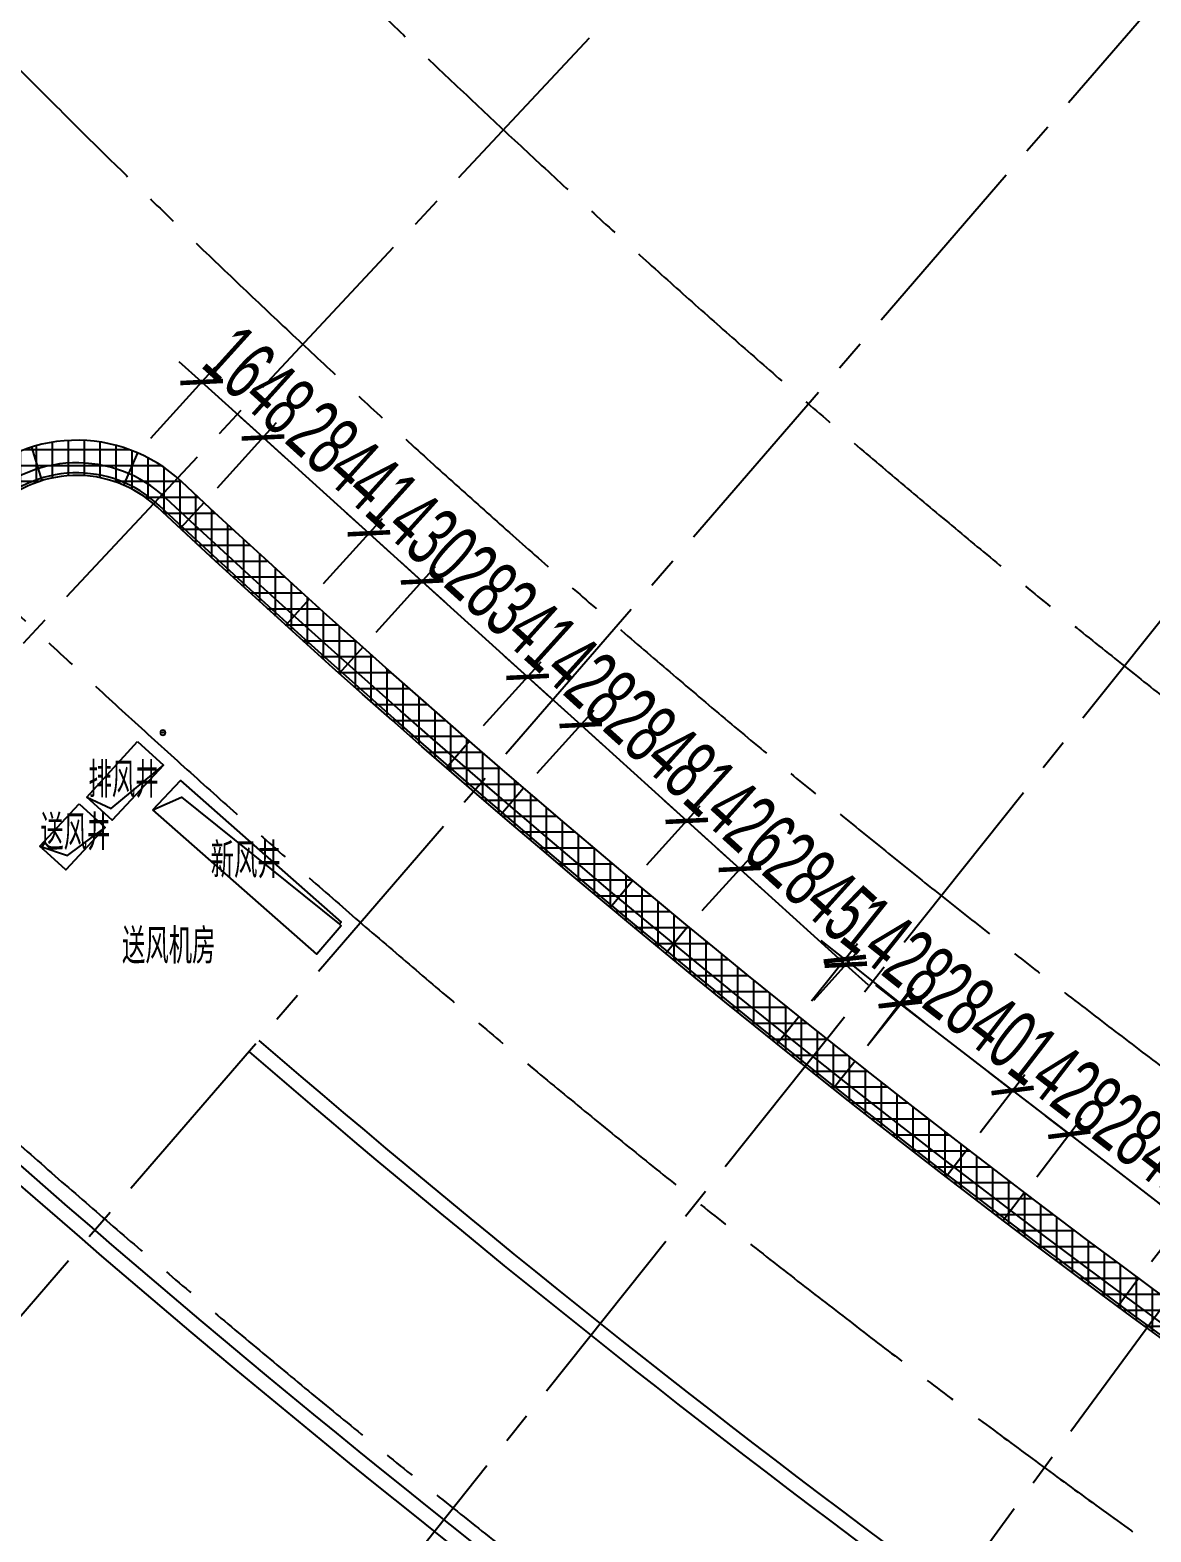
# Model space of a CAD drawing. Extents: x -668578 to 2331563, y -1202445 to 1620273.
# Drawn here: x 1288261 to 1310588, y 111001 to 140919 of the extents above; entities that cross this region are included whole.
import ezdxf

# ---------------------------------------------------------------- set-up
doc = ezdxf.new("R2010")
doc.units = 0
doc.linetypes.add('CENTER2', pattern=[28.575000000000003, 19.05, -3.175, 3.175, -3.175])
doc.linetypes.add('CONTINOUS', pattern=[0])
doc.layers.get('0').update_dxf_attribs({"color": 8})
doc.layers.get('Defpoints').update_dxf_attribs({"color": 8})
for name, color, linetype in [('#填充层', 8, 'Continuous'), ('#幕墙线-平面', 8, 'Continuous'), ('#标注', 8, 'Continuous'), ('#轴线', 8, 'CENTER2'), ('A-BEAM-PLAN-C', 8, 'Continuous'), ('A-DIMS-150', 8, 'Continuous'), ('A-ROOF-DRAN', 8, 'Continuous'), ('dim', 8, 'Continuous'), ('WALL', 8, 'Continuous'), ('外轮廓', 8, 'Continuous'), ('建-文字', 8, 'Continuous'), ('水-消防-消火栓-标识', 8, 'Continuous')]:
    doc.layers.add(name, color=color, linetype=linetype)
doc.styles.add('JHZX', font='jrs.shx', dxfattribs={"width": 0.6, "bigfont": 'jhz.shx'})
doc.styles.add('XD2008', font='xd-hzs.shx', dxfattribs={"width": 0.7, "bigfont": 'xd-hztxt.shx'})
doc.dimstyles.new('JZBZ-400', dxfattribs={"dimscale": 400, "dimtxt": 3, "dimasz": 1.5, "dimexe": 1, "dimexo": 1, "dimgap": 0.5, "dimtad": 1, "dimdec": 0, "dimdsep": 46, "dimtxsty": 'JHZX', "dimblk1": 'ARCHTICK', "dimblk2": 'ARCHTICK', "dimsah": 1, "dimcen": 0, "dimclrd": 1, "dimclre": 1, "dimclrt": 2, "dimazin": 2, "dimtfac": 1, "dimtdec": 0, "dimtix": 1, "dimtmove": 0, "dimatfit": 3, "dimfxl": 0, "dimtolj": 1, "dimlwd": -1, "dimlwe": -1, "dimarcsym": 0})

# ---------------------------------------------------------------- blocks, each defined once
blk = doc.blocks.new('_ARCHTICK')
at = {"color": 0, "linetype": 'ByBlock', "const_width": 0.15}
blk.add_lwpolyline([(-0.5, -0.5), (0.5, 0.5)], dxfattribs=at)
blk = doc.blocks.new('*D2918')
at = {"layer": '#标注', "ltscale": 300, "transparency": 16777216}
for p, q in [((52517.44000796566, 44290.05046599925), (60086.3965880055, 50671.34314769605)), ((174425.4857381964, -21557.413640005), (175612.1593012065, -11728.79187218522))]:
    blk.add_line(p, q, dxfattribs=at)
blk.add_arc((197092.148216231, 166179.179792065), 179599.9896916214, 220.1338192809486, 263.1156299250185, dxfattribs=at)
at = {"layer": 'Defpoints', "color": 0, "ltscale": 300, "transparency": 16777216}
for p in [(197092.148216231, 166179.179792065), (52211.62358048931, 44032.22045865798), (92698.63031371537, 20034.90273282577), (174377.5393316101, -21954.52967102801)]:
    blk.add_point(p, dxfattribs=at)
at = {"layer": '#标注', "ltscale": 300, "transparency": 16777216, "xscale": 600, "yscale": 600, "zscale": 600}
for p, rotation in [((59780.58016052921, 50413.51314035473), 130.1338192809486), ((175564.2128946202, -12125.90790320823), 353.1156299250185)]:
    blk.add_blockref('_ARCHTICK', p, dxfattribs=dict(at, rotation=rotation))
at = {"layer": '#标注', "ltscale": 300, "transparency": 16777216, "insert": (112118.423318551, 8861.341036451122), "char_height": 1200, "attachment_point": 5, "rotation": 331.6247246029836, "style": 'JHZX'}
blk.add_mtext('\\A1;42.98°', dxfattribs=at)
blk = doc.blocks.new('*D2939')
at = {"layer": '#标注', "ltscale": 300, "transparency": 16777216}
for p, q in [((-1772.791618300945, -1481.365197545436), (-9341.748198340536, -7862.657879242006)), ((165913.7732030131, -92055.65823940704), (164727.0996400029, -101884.2800072265))]:
    blk.add_line(p, q, dxfattribs=at)
blk.add_arc((197092.1482162317, 166179.1797920645), 269610.2124900237, 220.1338192809485, 263.1156299250187, dxfattribs=at)
at = {"layer": 'Defpoints', "color": 0, "ltscale": 300, "transparency": 16777216}
for p in [(197092.1482162317, 166179.1797920645), (-1466.975190824596, -1223.535190204158), (40379.67516651106, -53208.30268940322), (165961.7196095993, -91658.54220838404)]:
    blk.add_point(p, dxfattribs=at)
at = {"layer": '#标注', "ltscale": 300, "transparency": 16777216, "xscale": 600, "yscale": 600, "zscale": 600}
for p, rotation in [((-9035.931770864163, -7604.827871900749), 130.1338192809485), ((164775.0460465892, -101487.1639762035), 353.1156299250187)]:
    blk.add_blockref('_ARCHTICK', p, dxfattribs=dict(at, rotation=rotation))
at = {"layer": '#标注', "ltscale": 300, "transparency": 16777216, "insert": (69341.55334645722, -70334.48968467087), "char_height": 1200, "attachment_point": 5, "rotation": 331.6247246029835, "style": 'JHZX'}
blk.add_mtext('\\A1;42.98°', dxfattribs=at)
blk = doc.blocks.new('立管-R75-1')
at = {"linetype": 'Continuous'}
blk.add_circle((0, 0), 75, dxfattribs=at)
blk.add_point((0, 0), dxfattribs=at)
blk = doc.blocks.new('*D3353')
at = {"layer": '#标注', "ltscale": 300, "transparency": 16777216}
for p, q in [((57298.53968718443, -6205.041373676937), (58210.62819534878, -5061.185440808822)), ((57961.25001709124, -5373.9321821331), (57492.12990510483, -4999.864914746799)), ((57961.25001709124, -5373.9321821331), (59077.61359072996, -6264.098816926056)), ((58414.90326082315, -7095.208008469894), (59326.9917689875, -5951.352075601779)), ((59077.61359072996, -6264.098816926056), (59546.73370271637, -6638.166084312357))]:
    blk.add_line(p, q, dxfattribs=at)
at = {"layer": 'Defpoints', "color": 0, "ltscale": 300, "transparency": 16777216}
for p in [(59077.61359072996, -6264.098816926056), (57049.16150892689, -6517.788115001214), (58165.52508256561, -7407.954749794171)]:
    blk.add_point(p, dxfattribs=at)
at = {"layer": '#标注', "ltscale": 300, "transparency": 16777216, "xscale": 600, "yscale": 600, "zscale": 600}
for p, rotation in [((57961.25001709124, -5373.9321821331), 321.4318219582293), ((59077.61359072996, -6264.098816926056), 141.4318219582293)]:
    blk.add_blockref('_ARCHTICK', p, dxfattribs=dict(at, rotation=rotation))
at = {"layer": '#标注', "ltscale": 300, "transparency": 16777216, "insert": (59018.18816042566, -5193.522016881023), "char_height": 1200, "attachment_point": 5, "rotation": 321.4318219582293, "style": 'JHZX'}
blk.add_mtext('\\A1;1428', dxfattribs=at)
blk = doc.blocks.new('*D3354')
at = {"layer": '#标注', "ltscale": 300, "transparency": 16777216}
for p, q in [((58409.65826290111, -7091.096752799811), (59297.12200949933, -5939.266490457856)), ((59052.98882916382, -6256.124487452209), (58577.7018336723, -5889.924716948957)), ((59052.98882916382, -6256.124487452209), (61302.63320020468, -7989.433541147489)), ((60659.30263394197, -8824.405806495091), (61546.76638054019, -7672.575544153136)), ((61302.63320020468, -7989.433541147489), (61777.92019569622, -8355.633311650741))]:
    blk.add_line(p, q, dxfattribs=at)
at = {"layer": 'Defpoints', "color": 0, "ltscale": 300, "transparency": 16777216}
for p in [(58165.5250825656, -7407.954749794164), (61302.63320020468, -7989.433541147489), (60415.16945360647, -9141.263803489444)]:
    blk.add_point(p, dxfattribs=at)
at = {"layer": '#标注', "ltscale": 300, "transparency": 16777216, "xscale": 600, "yscale": 600, "zscale": 600}
for p, rotation in [((59052.98882916382, -6256.124487452209), 322.3864186269704), ((61302.63320020468, -7989.433541147489), 142.3864186269704)]:
    blk.add_blockref('_ARCHTICK', p, dxfattribs=dict(at, rotation=rotation))
at = {"layer": '#标注', "ltscale": 300, "transparency": 16777216, "insert": (60666.07737535526, -6489.063020311143), "char_height": 1200, "attachment_point": 5, "rotation": 322.38641862697034, "style": 'JHZX'}
blk.add_mtext('\\A1;2840', dxfattribs=at)
blk = doc.blocks.new('*D3355')
at = {"layer": '#标注', "ltscale": 300, "transparency": 16777216}
for p, q in [((60659.30263395939, -8824.405806508501), (61546.76638066879, -7672.575544153049)), ((61302.63320031589, -7989.433541134), (60827.34620484446, -7623.233770604653)), ((61302.63320031589, -7989.433541134), (62433.66318899582, -8860.871064699277)), ((61782.01415214343, -9706.63978918457), (62677.79636934871, -8544.013067718326)), ((62433.66318899582, -8860.871064699277), (62908.95018446723, -9227.070835228624))]:
    blk.add_line(p, q, dxfattribs=at)
at = {"layer": 'Defpoints', "color": 0, "ltscale": 300, "transparency": 16777216}
for p in [(62433.66318899582, -8860.871064699277), (60415.16945360649, -9141.263803489452), (61537.88097179054, -10023.49778616552)]:
    blk.add_point(p, dxfattribs=at)
at = {"layer": '#标注', "ltscale": 300, "transparency": 16777216, "xscale": 600, "yscale": 600, "zscale": 600}
for p, rotation in [((61302.63320031589, -7989.433541134), 322.3864186238245), ((62433.66318899582, -8860.871064699277), 142.3864186238245)]:
    blk.add_blockref('_ARCHTICK', p, dxfattribs=dict(at, rotation=rotation))
at = {"layer": '#标注', "ltscale": 300, "transparency": 16777216, "insert": (62356.41455536164, -7791.436308954741), "char_height": 1200, "attachment_point": 5, "rotation": 322.3864186238245, "style": 'JHZX'}
blk.add_mtext('\\A1;1428', dxfattribs=at)
blk = doc.blocks.new('*D3356')
at = {"layer": '#标注', "ltscale": 300, "transparency": 16777216}
for p, q in [((61782.01415214343, -9706.63978918457), (62677.796369444, -8544.013067594657)), ((62433.6631890911, -8860.871064575604), (61958.37619361968, -8494.671294046257)), ((62433.6631890911, -8860.871064575604), (64687.13884355101, -10597.13205092592)), ((64069.76681967317, -11398.41298535375), (64931.2720239039, -10280.27405394497)), ((64687.13884355101, -10597.13205092592), (65162.42583902243, -10963.33182145527))]:
    blk.add_line(p, q, dxfattribs=at)
at = {"layer": 'Defpoints', "color": 0, "ltscale": 300, "transparency": 16777216}
for p in [(61537.88097179054, -10023.49778616552), (64687.13884355101, -10597.13205092592), (63825.63363932027, -11715.2709823347)]:
    blk.add_point(p, dxfattribs=at)
at = {"layer": '#标注', "ltscale": 300, "transparency": 16777216, "xscale": 600, "yscale": 600, "zscale": 600}
for p, rotation in [((62433.6631890911, -8860.871064575604), 322.3864186238245), ((64687.13884355101, -10597.13205092592), 142.3864186238245)]:
    blk.add_blockref('_ARCHTICK', p, dxfattribs=dict(at, rotation=rotation))
at = {"layer": '#标注', "ltscale": 300, "transparency": 16777216, "insert": (64048.66737702685, -9095.285563788864), "char_height": 1200, "attachment_point": 5, "rotation": 322.3864186238245, "style": 'JHZX'}
blk.add_mtext('\\A1;2845', dxfattribs=at)
blk = doc.blocks.new('*D3357')
at = {"layer": '#标注', "ltscale": 300, "transparency": 16777216}
for p, q in [((64069.76681967317, -11398.41298535375), (64931.27202395171, -10280.27405388293)), ((64687.13884359881, -10597.13205086388), (64211.85184812739, -10230.93228033453)), ((64687.13884359881, -10597.13205086388), (65818.1685954706, -11468.56939197291)), ((65209.4780946414, -12258.58266503674), (66062.30177582351, -11151.71139499195)), ((65818.1685954706, -11468.56939197291), (66293.45559094203, -11834.76916250226))]:
    blk.add_line(p, q, dxfattribs=at)
at = {"layer": 'Defpoints', "color": 0, "ltscale": 300, "transparency": 16777216}
for p in [(65818.1685954706, -11468.56939197291), (63825.63363932027, -11715.2709823347), (64965.34491428849, -12575.44066201769)]:
    blk.add_point(p, dxfattribs=at)
at = {"layer": '#标注', "ltscale": 300, "transparency": 16777216, "xscale": 600, "yscale": 600, "zscale": 600}
for p, rotation in [((64687.13884359881, -10597.13205086388), 322.3864186238245), ((65818.1685954706, -11468.56939197291), 142.3864186238245)]:
    blk.add_blockref('_ARCHTICK', p, dxfattribs=dict(at, rotation=rotation))
at = {"layer": '#标注', "ltscale": 300, "transparency": 16777216, "insert": (65740.92008024051, -10399.13472745649), "char_height": 1200, "attachment_point": 5, "rotation": 322.3864186238245, "style": 'JHZX'}
blk.add_mtext('\\A1;1428', dxfattribs=at)
blk = doc.blocks.new('*D3381')
at = {"layer": '#标注', "ltscale": 300, "transparency": 16777216}
for p, q in [((46371.7635385763, 5017.78286854058), (45926.83233220236, 5420.32009861332)), ((45465.62948855988, 4016.217582424168), (46640.12169195812, 5314.403672789875)), ((46371.7635385763, 5017.78286854058), (48480.94170331918, 3109.571612502172)), ((47574.80765330276, 2108.006326385759), (48749.29985670101, 3406.192416751466)), ((48480.94170331918, 3109.571612502172), (48925.87290969312, 2707.034382429436))]:
    blk.add_line(p, q, dxfattribs=at)
at = {"layer": 'Defpoints', "color": 0, "ltscale": 300, "transparency": 16777216}
for p in [(45197.27133517805, 3719.596778174873), (48480.94170331918, 3109.571612502172), (47306.44949992093, 1811.385522136465)]:
    blk.add_point(p, dxfattribs=at)
at = {"layer": '#标注', "ltscale": 300, "transparency": 16777216, "xscale": 600, "yscale": 600, "zscale": 600}
for p, rotation in [((46371.7635385763, 5017.78286854058), 317.8637914094165), ((48480.94170331918, 3109.571612502172), 137.8637914094165)]:
    blk.add_blockref('_ARCHTICK', p, dxfattribs=dict(at, rotation=rotation))
at = {"layer": '#标注', "ltscale": 300, "transparency": 16777216, "insert": (47963.06892771139, 4656.918849019956), "char_height": 1200, "attachment_point": 5, "rotation": 317.8637914094165, "style": 'JHZX'}
blk.add_mtext('\\A1;2844', dxfattribs=at)
blk = doc.blocks.new('*D3382')
at = {"layer": '#标注', "ltscale": 300, "transparency": 16777216}
for p, q in [((47574.80765329988, 2108.006326388364), (48749.29985667612, 3406.192416755111)), ((48480.94170329718, 3109.571612503209), (48036.01049691932, 3512.108842571619)), ((48480.94170329718, 3109.571612503209), (49541.209857302, 2150.328026697272)), ((48625.46541482804, 1138.140211288228), (49809.56801068095, 2446.948830949175)), ((49541.209857302, 2150.328026697272), (49986.14106367985, 1747.790796628859))]:
    blk.add_line(p, q, dxfattribs=at)
at = {"layer": 'Defpoints', "color": 0, "ltscale": 300, "transparency": 16777216}
for p in [(49541.209857302, 2150.328026697272), (47306.44949992094, 1811.385522136465), (48357.1072614491, 841.519407036325)]:
    blk.add_point(p, dxfattribs=at)
at = {"layer": '#标注', "ltscale": 300, "transparency": 16777216, "xscale": 600, "yscale": 600, "zscale": 600}
for p, rotation in [((48480.94170329718, 3109.571612503209), 317.8637914099735), ((49541.209857302, 2150.328026697272), 137.8637914099735)]:
    blk.add_blockref('_ARCHTICK', p, dxfattribs=dict(at, rotation=rotation))
at = {"layer": '#标注', "ltscale": 300, "transparency": 16777216, "insert": (49547.79208705747, 3223.191428104044), "char_height": 1200, "attachment_point": 5, "rotation": 317.86379140997354, "style": 'JHZX'}
blk.add_mtext('\\A1;1430', dxfattribs=at)
blk = doc.blocks.new('*D3383')
at = {"layer": '#标注', "ltscale": 300, "transparency": 16777216}
for p, q in [((48625.46541482804, 1138.140211288228), (49809.56801066229, 2446.948830928548)), ((49541.20985728334, 2150.328026676645), (49096.27865090549, 2552.865256745055)), ((49541.20985728334, 2150.328026676645), (51642.69533250238, 249.0764846454986)), ((50764.40712538071, -721.7103205294516), (51911.05348588133, 545.6972888974014)), ((51642.69533250238, 249.0764846454986), (52087.62653888023, -153.4607454229154))]:
    blk.add_line(p, q, dxfattribs=at)
at = {"layer": 'Defpoints', "color": 0, "ltscale": 300, "transparency": 16777216}
for p in [(48357.1072614491, 841.519407036325), (51642.69533250238, 249.0764846454986), (50496.04897200176, -1018.331124781354)]:
    blk.add_point(p, dxfattribs=at)
at = {"layer": '#标注', "ltscale": 300, "transparency": 16777216, "xscale": 600, "yscale": 600, "zscale": 600}
for p, rotation in [((49541.20985728334, 2150.328026676645), 317.8637914099735), ((51642.69533250238, 249.0764846454986), 137.8637914099735)]:
    blk.add_blockref('_ARCHTICK', p, dxfattribs=dict(at, rotation=rotation))
at = {"layer": '#标注', "ltscale": 300, "transparency": 16777216, "insert": (51128.66890165074, 1792.943864164878), "char_height": 1200, "attachment_point": 5, "rotation": 317.86379140997354, "style": 'JHZX'}
blk.add_mtext('\\A1;2834', dxfattribs=at)
blk = doc.blocks.new('*D3384')
at = {"layer": '#标注', "ltscale": 300, "transparency": 16777216}
for p, q in [((51642.69533249302, 249.0764846351558), (51197.76412611517, 651.6137147035661)), ((50764.40712538071, -721.7103205294516), (51911.05348587196, 545.6972888870587)), ((51642.69533249302, 249.0764846351558), (52701.50158751318, -708.8444949802179)), ((51832.12838453671, -1669.777395341149), (52969.85974089212, -412.223690728315)), ((52701.50158751318, -708.8444949802179), (53146.43279389103, -1111.381725048628))]:
    blk.add_line(p, q, dxfattribs=at)
at = {"layer": 'Defpoints', "color": 0, "ltscale": 300, "transparency": 16777216}
for p in [(52701.50158751318, -708.8444949802179), (50496.04897200176, -1018.331124781354), (51563.77023115777, -1966.398199593052)]:
    blk.add_point(p, dxfattribs=at)
at = {"layer": '#标注', "ltscale": 300, "transparency": 16777216, "xscale": 600, "yscale": 600, "zscale": 600}
for p, rotation in [((51642.69533249302, 249.0764846351558), 317.8637914099735), ((52701.50158751318, -708.8444949802179), 137.8637914099735)]:
    blk.add_blockref('_ARCHTICK', p, dxfattribs=dict(at, rotation=rotation))
at = {"layer": '#标注', "ltscale": 300, "transparency": 16777216, "insert": (52708.81476676099, 363.3576033312711), "char_height": 1200, "attachment_point": 5, "rotation": 317.86379140997354, "style": 'JHZX'}
blk.add_mtext('\\A1;1428', dxfattribs=at)
blk = doc.blocks.new('*D3385')
at = {"layer": '#标注', "ltscale": 300, "transparency": 16777216}
for p, q in [((51832.12838453671, -1669.777395341149), (52969.85974087333, -412.2236907490842)), ((52701.50158749439, -708.8444950009834), (52256.57038111654, -306.3072649325695)), ((52701.50158749439, -708.8444950009834), (54813.30113222486, -2619.427360419548)), ((54019.35726968863, -3496.986935454403), (55081.6592856038, -2322.806556167649)), ((54813.30113222486, -2619.427360419548), (55258.23233860272, -3021.964590487958))]:
    blk.add_line(p, q, dxfattribs=at)
at = {"layer": 'Defpoints', "color": 0, "ltscale": 300, "transparency": 16777216}
for p in [(51563.77023115777, -1966.398199593052), (54813.30113222486, -2619.427360419548), (53750.99911630969, -3793.607739706302)]:
    blk.add_point(p, dxfattribs=at)
at = {"layer": '#标注', "ltscale": 300, "transparency": 16777216, "xscale": 600, "yscale": 600, "zscale": 600}
for p, rotation in [((52701.50158749439, -708.8444950009834), 317.8637914099735), ((54813.30113222486, -2619.427360419548), 137.8637914099735)]:
    blk.add_blockref('_ARCHTICK', p, dxfattribs=dict(at, rotation=rotation))
at = {"layer": '#标注', "ltscale": 300, "transparency": 16777216, "insert": (54294.11766661752, -1070.894319206465), "char_height": 1200, "attachment_point": 5, "rotation": 317.86379140997354, "style": 'JHZX'}
blk.add_mtext('\\A1;2848', dxfattribs=at)
blk = doc.blocks.new('*D3386')
at = {"layer": '#标注', "ltscale": 300, "transparency": 16777216}
for p, q in [((54019.35726968863, -3496.986935454403), (55081.6592855943, -2322.806556178151)), ((54813.30113221536, -2619.427360430054), (54368.36992583751, -2216.890130361644)), ((54813.30113221536, -2619.427360430054), (55870.88434856859, -3576.241835061744)), ((55121.03754981805, -4405.060179913835), (56139.24250194753, -3279.621030809842)), ((55870.88434856859, -3576.241835061744), (56315.81555494644, -3978.779065130158))]:
    blk.add_line(p, q, dxfattribs=at)
at = {"layer": 'Defpoints', "color": 0, "ltscale": 300, "transparency": 16777216}
for p in [(55870.88434856859, -3576.241835061744), (53750.99911630969, -3793.607739706302), (54852.67939643911, -4701.680984165738)]:
    blk.add_point(p, dxfattribs=at)
at = {"layer": '#标注', "ltscale": 300, "transparency": 16777216, "xscale": 600, "yscale": 600, "zscale": 600}
for p, rotation in [((54813.30113221536, -2619.427360430054), 317.8637914099735), ((55870.88434856859, -3576.241835061744), 137.8637914099735)]:
    blk.add_blockref('_ARCHTICK', p, dxfattribs=dict(at, rotation=rotation))
at = {"layer": '#标注', "ltscale": 300, "transparency": 16777216, "insert": (55878.80904714986, -2504.592989242097), "char_height": 1200, "attachment_point": 5, "rotation": 317.86379140997354, "style": 'JHZX'}
blk.add_mtext('\\A1;1426', dxfattribs=at)
blk = doc.blocks.new('*D3387')
at = {"layer": '#标注', "ltscale": 300, "transparency": 16777216}
for p, q in [((55121.03754981805, -4405.060179913835), (56139.24250192905, -3279.621030830265)), ((55870.88434855011, -3576.241835082164), (55425.95314217226, -3173.704605013754)), ((55870.88434855011, -3576.241835082164), (57980.41129200775, -5484.768637432324)), ((57343.72043893312, -6188.513802320795), (58248.7694453867, -5188.147833180425)), ((57980.41129200775, -5484.768637432324), (58425.3424983856, -5887.305867500734))]:
    blk.add_line(p, q, dxfattribs=at)
at = {"layer": 'Defpoints', "color": 0, "ltscale": 300, "transparency": 16777216}
for p in [(54852.67939643911, -4701.680984165738), (57980.41129200775, -5484.768637432324), (57075.36228555418, -6485.134606572698)]:
    blk.add_point(p, dxfattribs=at)
at = {"layer": '#标注', "ltscale": 300, "transparency": 16777216, "xscale": 600, "yscale": 600, "zscale": 600}
for p, rotation in [((55870.88434855011, -3576.241835082164), 317.8637914099735), ((57980.41129200775, -5484.768637432324), 137.8637914099735)]:
    blk.add_blockref('_ARCHTICK', p, dxfattribs=dict(at, rotation=rotation))
at = {"layer": '#标注', "ltscale": 300, "transparency": 16777216, "insert": (57462.36412703681, -3937.263627753444), "char_height": 1200, "attachment_point": 5, "rotation": 317.86379140997354, "style": 'JHZX'}
blk.add_mtext('\\A1;2845', dxfattribs=at)
blk = doc.blocks.new('*D3327')
at = {"layer": '#标注', "ltscale": 300, "transparency": 16777216}
for p, q in [((44140.26114525727, 5007.142901686417), (45418.3133235987, 6419.795583344341)), ((45149.95517021976, 6123.174779092438), (44705.02396384191, 6525.712009160849)), ((46371.76353857431, 5017.782868563754), (45149.95517021976, 6123.174779092438)), ((45465.629488557, 4016.21758242678), (46640.12169195325, 5314.403672815657)), ((46371.76353857431, 5017.782868563754), (46816.69474495217, 4615.245638495344))]:
    blk.add_line(p, q, dxfattribs=at)
at = {"layer": 'Defpoints', "color": 0, "ltscale": 300, "transparency": 16777216}
for p in [(45149.95517021976, 6123.174779092438), (43871.90299187833, 4710.522097434514), (45197.27133517805, 3719.596778174877)]:
    blk.add_point(p, dxfattribs=at)
at = {"layer": '#标注', "ltscale": 300, "transparency": 16777216, "xscale": 600, "yscale": 600, "zscale": 600}
for p, rotation in [((45149.95517021976, 6123.174779092438), 317.8637914099735), ((46371.76353857431, 5017.782868563754), 137.8637914099735)]:
    blk.add_blockref('_ARCHTICK', p, dxfattribs=dict(at, rotation=rotation))
at = {"layer": '#标注', "ltscale": 300, "transparency": 16777216, "insert": (46297.57566115492, 6163.720432331902), "char_height": 1200, "attachment_point": 5, "rotation": 317.86379140997354, "style": 'JHZX'}
blk.add_mtext('\\A1;1648', dxfattribs=at)
blk = doc.blocks.new('DSGDFG')
at = {"layer": '#标注', "ltscale": 300}
blk.add_arc((197092.151355247, 166179.1920613433), 257800.0000000007, 220.1360728823768, 263.1156295571803, dxfattribs=at)
at = {"layer": '#轴线', "ltscale": 200}
for p, q in [((19724.38659046893, -23495.59565270622), (67661.09722471028, 27767.29868993422)), ((73225.44183079689, 22766.19309826035), (27342.7495747616, -30356.82997879386)), ((35227.40580910095, -36910.91378040868), (78982.85944990837, 17988.62162712382)), ((43365.92920727399, -43147.46462461073), (84924.37316075922, 13442.03373072462))]:
    blk.add_line(p, q, dxfattribs=at)
for radius in [206950.0000000004, 212800.0000000004, 220600.0000000004, 228400.0000000004, 236200.0000000004, 244000.0000000004, 251800.0000000004, 257800.0000000004]:
    blk.add_arc((197092.1513552468, 166179.1920613431), radius, 218.4388923744016, 265.1405841852512, dxfattribs=at)
at = {"layer": '#标注', "ltscale": 300}
for base, center, p1, p2, picture, middle in [((40379.67516651106, -53208.30268940322), (197092.1482162317, 166179.1797920645), (-1466.975190824596, -1223.535190204158), (165961.7196095993, -91658.54220838402), '*D2939', (69341.55334645722, -70334.48968467087)), ((92698.63031371537, 20034.90273282577), (197092.148216231, 166179.179792065), (52211.62358048931, 44032.22045865798), (174377.5393316101, -21954.52967102802), '*D2918', (112118.423318551, 8861.341036451122))]:
    dim = blk.add_angular_dim_3p(base=base, center=center, p1=p1, p2=p2, dimstyle='JZBZ-400', override={"dimclrd": 256, "dimclre": 256, "dimclrt": 256}, dxfattribs=at)
    dim.commit()
    dim.dimension.update_dxf_attribs({"geometry": picture, "text_midpoint": middle})
blk = doc.blocks.new('YD')
at = {"layer": '#填充层', "ltscale": 5}
h = blk.add_hatch(dxfattribs=at)
h.set_pattern_fill('ANTOTI', color=256, scale=200, angle=45)
h.set_pattern_definition([(90, (-1246529.603847814, -127785.1802290026), (-317.5, 0), []), (180, (-1246529.603847814, -127785.1802290026), (0, -317.5), [])])
edge = h.paths.add_edge_path(flags=16)
edge.add_line((40946.61178736039, 3516.753132369908), (14650.6208875638, -24603.83725053715))
edge.add_arc((16378.78789034067, -26208.63881676878), 2358.378522728337, 137.1197600460366, 226.7493288149773)
edge.add_arc((192511.3871524155, 162303.9342696447), 260349.9980364952, 226.942719458952, 258.857721494596)
edge.add_arc((142654.1230129132, -90833.15856356034), 2349.737284795294, 258.851344741472, 348.5969613650525)
edge.add_line((144957.4781065462, -91297.72354307515), (153512.7646732167, -48901.72757195419))
edge.add_arc((151209.198546927, -48436.88017569559), 2349.999999999591, 348.5912288879845, 438.9113926627434)
edge.add_arc((192511.3880817397, 162303.936087817), 212399.9999994909, 245.84810402458749, 258.91139266272387, ccw=False)
edge.add_arc((95848.02380310395, -53265.67333362541), 23850.00000003809, 65.84810402457559, 75.29128432602731)
edge.add_arc((95848.02380312094, -53265.67333355648), 23849.99999996711, 75.29128432602475, 87.1003230833718)
edge.add_line((97054.53110914351, -29446.20986103163), (95502.57456601877, -29367.59990786995))
edge.add_arc((96724.7589061493, -5245.38218900685), 24153.1596739949, 240.4825347756992, 267.0995131255706, ccw=False)
edge.add_arc((192530.9687866459, 162330.5021008409), 217182.779635163, 226.9475356490689, 240.26928657971712, ccw=False)
edge.add_arc((42662.87701633316, 1914.787702096684), 2347.734988445398, 46.89114117351777, 136.9728308339699)
edge = h.paths.add_edge_path()
edge.add_line((40435.11222210433, 3994.632086007958), (14138.55912524718, -24126.55950311759))
edge.add_arc((16378.78789034067, -26208.63881676871), 3058.378522728378, 137.0954674065431, 226.7728816427173)
edge.add_arc((192511.3871524166, 162303.9342696439), 261049.9980364946, 226.9424768230808, 258.8577214945957)
edge.add_arc((142654.1521201693, -90833.20216269807), 3049.700132403243, 258.8521134943776, 348.5977301179537)
edge.add_line((145643.6613679554, -91436.11621543068), (154198.9333065797, -49040.19275381848))
edge.add_arc((151209.1985469267, -48436.88017569555), 3049.999999999778, 348.591228887984, 438.9113926627389)
edge.add_arc((192511.3880817376, 162303.9360878159), 211699.9999994892, 245.8481040245878, 258.9113926627243, ccw=False)
edge.add_arc((95848.02380310395, -53265.67333362244), 24550.00000003527, 65.84810402457389, 75.29128432602548)
edge.add_arc((95848.02380312141, -53265.67333355657), 24549.99999996711, 75.29128432602585, 87.1003230833733)
edge.add_line((97089.94222504343, -28747.106111313), (95537.98568191892, -28668.49615815132))
edge.add_arc((96724.7528751751, -5245.402937542211), 23453.13864693452, 240.4856842433272, 267.09950110078705, ccw=False)
edge.add_arc((192530.9687866475, 162330.5021008404), 216482.7796351638, 226.9475356490685, 240.2689395590359, ccw=False)
edge.add_arc((42662.86121079116, 1915.249691227102), 3047.408193911487, 46.89794227433863, 136.9728721995045)
at = {"layer": '#幕墙线-平面'}
for points in [[(40435.11222210433, 3994.632086007958), (14138.55912524718, -24126.55950311759, 0.4125654795315113), (14284.12874364667, -28437.10964840582, 0.1401637349170872), (142064.5168714751, -93825.35877141323, 0.4129137640716636), (145643.6613679554, -91436.11621543068), (154198.9333065797, -49040.19275381848, 0.415851172573542), (151795.7954180853, -45443.82085273754, -0.05706115868157192), (105892.8305461719, -30864.68323282224, 0.0412269805762971), (102081.3935101812, -29520.19793099842, 0.0515723014490322), (97089.94222504343, -28747.106111313), (95537.98568191892, -28668.49615815132, -0.1166494918624815), (85170.77498157625, -25655.08954039252, -0.05819113912414546), (44745.15521857492, 4140.277413631193, 0.4145966523742453)], [(40946.61178736039, 3516.753132369908), (14650.6208875638, -24603.83725053715, 0.4123212013457855), (14762.84691924974, -27926.3943390757, 0.1401626554194798), (142199.7890778044, -93138.55353687094, 0.4129137640716747), (144957.4781065462, -91297.72354307515), (153512.7646732167, -48901.72757195418, 0.4158511725735675), (151661.1666279833, -46130.75250062982, -0.05706115868157139), (105606.4205779387, -31503.40800147968, 0.0412269805762976), (101903.6599543788, -30197.25832944296, 0.05157230144903052), (97054.53110914351, -29446.20986103163), (95502.57456601877, -29367.59990786995, -0.1166634742026788), (84824.76658793679, -26263.59583964749, -0.0581926584149159), (44267.28778878669, 3628.767179571776, 0.4146312175975629)]]:
    blk.add_lwpolyline(points, format="xyb", close=True, dxfattribs=at)
at = {"layer": '#幕墙线-平面', "ltscale": 300}
for points in [[(41758.51345678861, 4825.378870516128), (41966.25377709768, 4156.790297663349)], [(43871.90299187833, 4710.522097434514), (43594.75801060791, 4069.656001663985)], [(45197.27133517805, 3719.596778174877), (44720.61952456739, 3206.461110555174)], [(47293.67133199959, 1797.261597083751), (46824.04456358147, 1278.175189647576)], [(48357.1072614491, 841.519407036365), (47890.91912751202, 319.3425942840258)], [(50483.06001866027, -1033.269214484375), (50024.56154704653, -1560.570461752228)], [(51563.77023115777, -1966.398199593052), (51108.59762791591, -2496.900675208904)], [(53739.2370148818, -3807.687355332426), (53290.82186147524, -4344.454789246913)], [(54838.00783987413, -4719.480610622195), (54393.15062866057, -5259.184230410159)], [(57049.16150892689, -6517.788115001211), (56611.47271666862, -7063.270978747882)], [(58165.52508256561, -7407.954749794168), (57731.65996417357, -7956.03909087948)], [(60403.39445696282, -9156.546453090661), (59977.16202054219, -9709.749241309197)], [(61537.88097179052, -10023.49778616554), (61114.72869894514, -10580.25988714963)], [(63814.33072543098, -11730.55569748422), (63398.7173555058, -12292.58174084533)]]:
    blk.add_lwpolyline(points, dxfattribs=at)
at = {"layer": '#标注', "ltscale": 300}
for base, p1, p2, angle, picture, middle in [((45149.95517021976, 6123.174779092438), (45197.27133517805, 3719.596778174877), (43871.90299187833, 4710.522097434514), 137.8637914099735, '*D3327', (46297.57566115492, 6163.720432331902)), ((49541.209857302, 2150.328026697272), (47306.44949992094, 1811.385522136465), (48357.1072614491, 841.5194070363214), 137.8637914099735, '*D3382', (49547.79208705747, 3223.191428104044)), ((51642.69533250238, 249.0764846454986), (48357.1072614491, 841.5194070363214), (50496.04897200176, -1018.331124781354), 137.8637914099735, '*D3383', (51128.66890165074, 1792.943864164878)), ((52701.50158751318, -708.8444949802179), (50496.04897200176, -1018.331124781354), (51563.77023115777, -1966.398199593052), 137.8637914099735, '*D3384', (52708.81476676099, 363.3576033312711)), ((54813.30113222486, -2619.427360419548), (51563.77023115777, -1966.398199593052), (53750.99911630969, -3793.607739706305), 137.8637914099735, '*D3385', (54294.11766661752, -1070.894319206465)), ((55870.88434856859, -3576.241835061744), (53750.99911630969, -3793.607739706305), (54852.67939643911, -4701.680984165738), 137.8637914099735, '*D3386', (55878.80904714986, -2504.592989242097)), ((57980.41129200775, -5484.768637432324), (54852.67939643911, -4701.680984165738), (57075.36228555418, -6485.134606572698), 137.8637914099735, '*D3387', (57462.36412703681, -3937.263627753444)), ((62433.66318899582, -8860.871064699277), (60415.16945360648, -9141.263803489448), (61537.88097179052, -10023.49778616552), 142.3864186238245, '*D3355', (62356.41455536164, -7791.436308954741)), ((64687.13884355101, -10597.13205092592), (61537.88097179052, -10023.49778616552), (63825.63363932027, -11715.2709823347), 142.3864186238245, '*D3356', (64048.66737702685, -9095.285563788864)), ((65818.1685954706, -11468.56939197291), (63825.63363932027, -11715.2709823347), (64965.34491428849, -12575.44066201769), 142.3864186238245, '*D3357', (65740.92008024051, -10399.13472745649))]:
    dim = blk.add_linear_dim(base=base, p1=p1, p2=p2, angle=angle, dimstyle='JZBZ-400', override={"dimclrd": 256, "dimclre": 256, "dimclrt": 256, "dimtmove": 1}, dxfattribs=at)
    dim.commit()
    dim.dimension.update_dxf_attribs({"geometry": picture, "text_midpoint": middle})
for p1, p2, distance, picture, middle in [((45197.27133517805, 3719.596778174877), (47306.44949992094, 1811.385522136465), 1750.6339026370545, '*D3381', (47963.06892771139, 4656.918849019956)), ((57049.16150892689, -6517.788115001211), (58165.52508256561, -7407.954749794168), 1462.980465311498, '*D3353', (59018.18816042566, -5193.522016881023)), ((58165.52508256561, -7407.954749794168), (60415.16945360648, -9141.263803489448), 1454.0649417315753, '*D3354', (60666.07737535526, -6489.063020311143))]:
    dim = blk.add_aligned_dim(p1=p1, p2=p2, distance=distance, dimstyle='JZBZ-400', override={"dimclrd": 256, "dimclre": 256, "dimclrt": 256}, dxfattribs=at)
    dim.commit()
    dim.dimension.update_dxf_attribs({"geometry": picture, "text_midpoint": middle})

msp = doc.modelspace()

# ---------------------------------------------------------------- linework, layer by layer
at = {"layer": 'A-BEAM-PLAN-C', "linetype": 'CONTINOUS'}
for points in [[(1290402.692229967, 126744.944859228), (1290919.463882482, 126273.7937067699), (1289896.473491326, 125178.7311994108), (1289393.057718057, 125635.4198367038)], [(1290708.775503829, 125388.5514423288), (1291255.28245236, 125972.9788590079), (1294455.442569344, 123146.7867057818), (1294422.626877779, 123108.7926680622), (1294460.466718141, 123076.1101577353), (1293970.321215622, 122508.6192464319)], [(1289241.370145533, 125503.0421394866), (1289759.851891066, 125032.6298385471), (1288974.278472078, 124192.5478503756), (1288455.836937433, 124663.0031523158)]]:
    msp.add_lwpolyline(points, close=True, dxfattribs=at)
at = {"layer": 'A-DIMS-150'}
for points in [[(1289393.057718057, 125635.4198367038), (1289880.149688699, 125411.4676443328), (1290919.463882482, 126273.7937067699)], [(1290709.101524721, 125388.9000848265), (1291280.149688699, 125637.9676443328), (1294422.626877779, 123108.7926680623)], [(1288455.836937433, 124663.0031523158), (1289009.649688699, 124472.9676443328), (1289759.851891038, 125032.6298385722)]]:
    msp.add_lwpolyline(points, dxfattribs=at)
at = {"layer": 'A-ROOF-DRAN'}
for radius in [223700.0000000004, 224000.0000000004]:
    msp.add_arc((1439040.991930386, 290089.1163168355), radius, 229.182621017988, 238.2314232894801, dxfattribs=at)
at = {"layer": 'WALL'}
for points in [[(1287293.533937171, 131472.600906686), (1260997.333741212, 103351.7867051869, 0.4124196948266817), (1261121.467882162, 99676.39887791823, 0.1401630578287699), (1388681.081423358, 34401.33910836661, 0.4129137640716697), (1391732.147404863, 36438.03073151477), (1400287.428747232, 78834.0008063826, 0.4158511725735574), (1398238.852186548, 81899.76045976285, -0.05706115868157187), (1352238.313700121, 96509.88821632913, 0.04122698057629684), (1348496.740072122, 97829.72918471842, 0.05157230144903188), (1343596.781784064, 98588.65027858477), (1342044.82524094, 98667.26023174645, -0.1166585536428343), (1331477.946571351, 101738.907090422, -0.05819211921334685), (1290967.558575811, 131596.6296350241, 0.4146172761597979), (1287293.533937171, 131472.600906686)], [(1287439.678965651, 131336.0665176204), (1261143.645352062, 103215.4304571399, 0.4123421222924744), (1261258.252972438, 99822.30962520637, 0.1401627375944511), (1388719.730625166, 34597.56917537874, 0.4129137640717036), (1391536.095044461, 36477.57149504495), (1400091.380566271, 78873.56228691523, 0.4158511725735515), (1398200.386817947, 81703.49427465102, -0.05706115868157177), (1352156.482280626, 96327.39542528414, 0.04122698057629631), (1348445.959056179, 97636.28335659145, 0.05157230144903263), (1343586.664322379, 98388.90635009375), (1342034.707779254, 98467.51630325543, -0.116662496444477), (1331379.085812467, 101565.048844041, -0.0581925508730058), (1290831.025024443, 131450.4838538641, 0.4146282557356435)]]:
    msp.add_lwpolyline(points, format="xyb", close=True, dxfattribs=at)
at = {"layer": '外轮廓'}
for points in [[(1275163.843560677, 114474.9931882913), (1277725.145601728, 117214.0162495878), (1281081.681862523, 114141.7978863712), (1286376.16452433, 119803.6487247032, 0.0408493200723946), (1316092.634994843, 97248.78981120614), (1315512.166769374, 96311.44288969654), (1314932.713046338, 95375.73417113567), (1311116.897334406, 89213.90997775106), (1313402.538224311, 87776.48336892677), (1312323.233670163, 86033.60979603158, -0.04881984542341324), (1275163.843560677, 114474.9931882913)], [(1275163.843560677, 114474.9931882913), (1277725.145601728, 117214.0162495878), (1281081.681862523, 114141.7978863712), (1286171.215387357, 119584.4787855219, 0.04086051063672383), (1315934.674541607, 96993.71342244578), (1315512.166769374, 96311.44288969654), (1314932.713046338, 95375.73417113567), (1311116.897334406, 89213.90997775106), (1313402.538224311, 87776.48336892677), (1312323.233670163, 86033.60979603158, -0.04881984542341324), (1275163.843560677, 114474.9931882913)]]:
    msp.add_lwpolyline(points, format="xyb", close=True, dxfattribs=at)

# ---------------------------------------------------------------- block references
at = {"layer": '#标注'}
msp.add_blockref('DSGDFG', (1241948.888846766, 123909.9834137514), dxfattribs=at)
at = {"layer": 'dim'}
msp.add_blockref('YD', (1246529.603847814, 127785.1802290026), dxfattribs=at)
at = {"layer": '水-消防-消火栓-标识', "xscale": -0.6666666665114463, "yscale": 0.6666666665114465, "zscale": 0.6666666665114466, "rotation": 229.9694631563766}
msp.add_blockref('立管-R75-1', (1290908.745066578, 126923.3900255114), dxfattribs=at)

# ---------------------------------------------------------------- texts
at = {"layer": '建-文字', "style": 'XD2008', "width": 0.7}
for s, p in [('排风井', (1289425.168080035, 125631.0595990552)), ('送风井', (1288465.193300345, 124583.9096272425)), ('新风井', (1291857.883936482, 124026.8127579327)), ('送风机房', (1290092.149688699, 122319.4676443328))]:
    msp.add_text(s, height=700, dxfattribs=at).set_placement(p)

doc.saveas('drawing.dxf')
